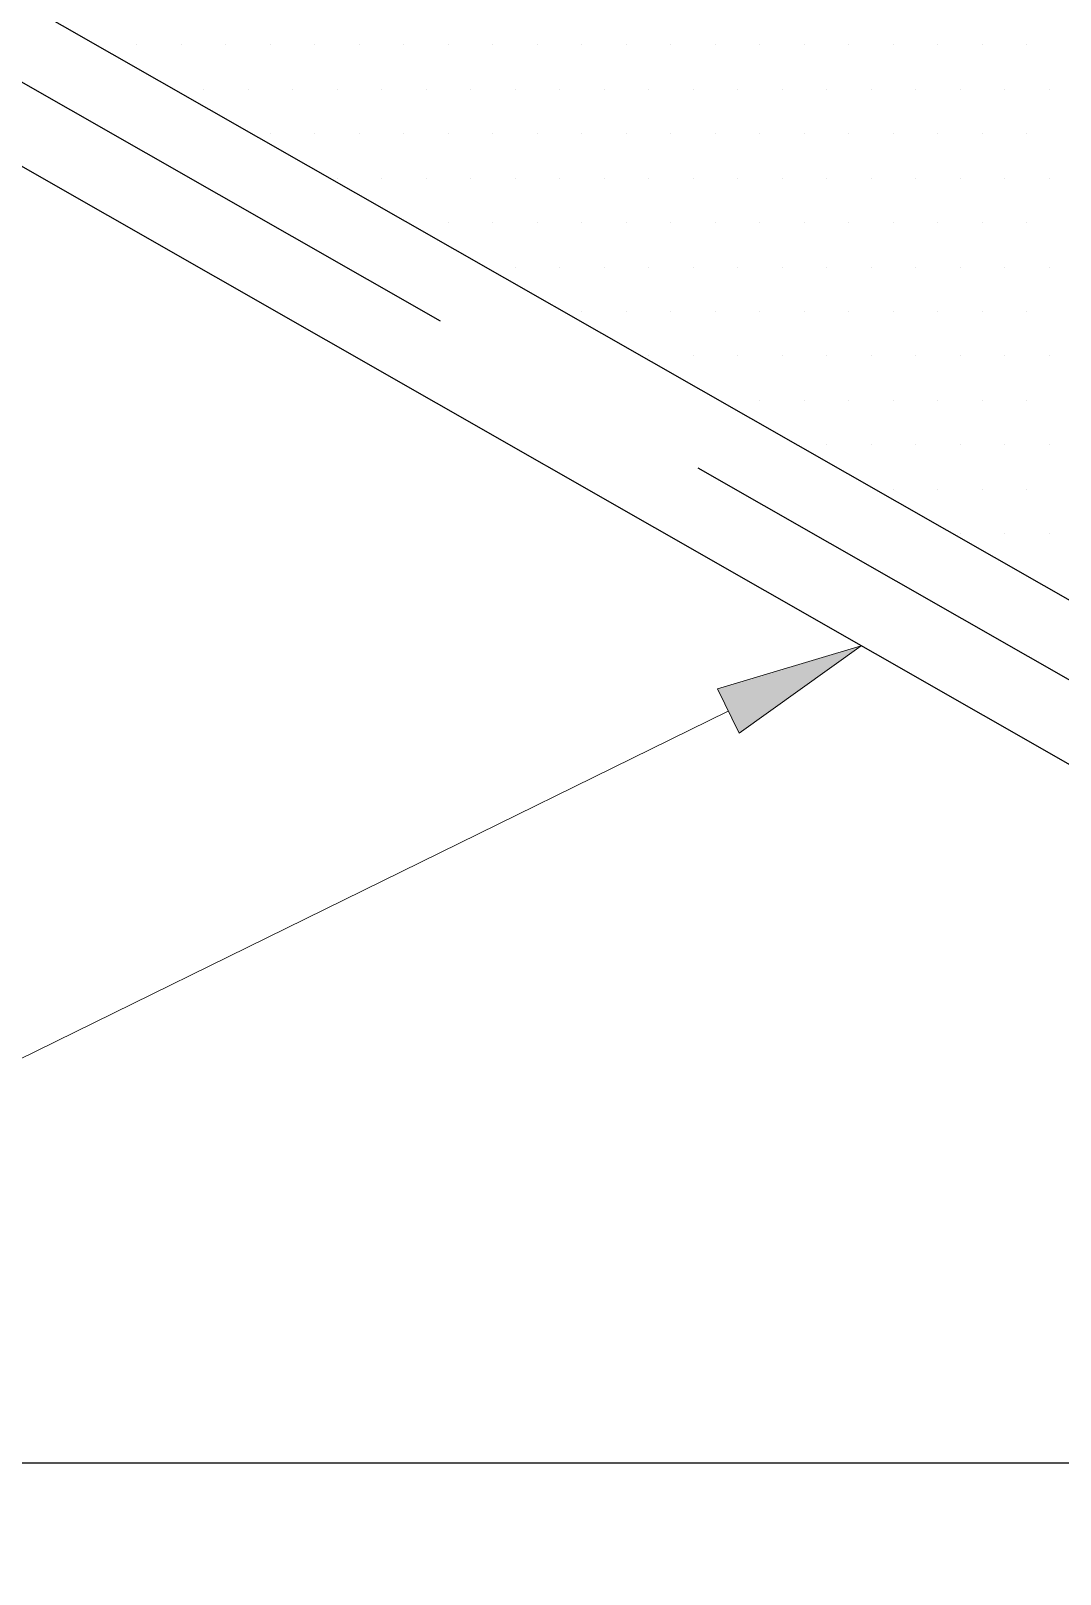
# Model space of a CAD drawing. Header units: inches. Extents: x -26 to 76, y -15 to 22.
# Drawn here: x -7.862 to -7.428, y 10.954 to 11.605 of the extents above; entities that cross this region are included whole.
import ezdxf

# ---------------------------------------------------------------- set-up
doc = ezdxf.new("R2010")
doc.units = ezdxf.units.IN
doc.header["$MEASUREMENT"] = 0
doc.linetypes.add('AI-Linetype-25', pattern=[0.375113, 0.250075, -0.125038])
for name, color, linetype, lineweight in [('.ATI-HATCH', 7, 'Continuous', 0), ('.ATI-TEXT_2', 7, 'Continuous', 0), ('G-ANNO-TTLB', 7, 'Continuous', 0), ('TYVEK', 7, 'Continuous', 0)]:
    doc.layers.add(name, color=color, linetype=linetype, lineweight=lineweight)

# ---------------------------------------------------------------- blocks, each defined once
blk = doc.blocks.new('Block_426')
at = {"layer": '.ATI-TEXT_2', "true_color": 0x000000, "transparency": 33554687}
h = blk.add_hatch(color=18, dxfattribs=at)
h.dxf.hatch_style = 2
h.paths.add_polyline_path([(-7.57299, 11.32719), (-7.51229, 11.34541), (-7.5638, 11.30848)])
at = {"layer": '.ATI-TEXT_2', "color": 18, "lineweight": 0, "true_color": 0x000000}
blk.add_line((-7.5684, 11.31783), (-7.87872, 11.16533), dxfattribs=at)
at = {"layer": '.ATI-TEXT_2'}
blk.add_lwpolyline([(-7.57299, 11.32719), (-7.51229, 11.34541), (-7.5638, 11.30848), (-7.5638, 11.30848)], close=True, dxfattribs=at)
blk = doc.blocks.new('Block_659')
at = {"layer": '.ATI-HATCH'}
for points, knots in [([(-8.6217, 12.31639), (-8.6217, 12.31639), (-8.73838, 12.24888), (-8.73838, 12.24888), (-8.73838, 12.24888), (-8.85506, 12.18138), (-8.85506, 12.18138), (-8.85506, 12.18138), (-6.9879, 11.11519), (-6.9879, 11.11519), (-6.9879, 11.11519), (-6.75454, 11.2502), (-6.75454, 11.2502), (-6.75454, 11.2502), (-8.6217, 12.31639), (-8.6217, 12.31639)], [0, 0, 0, 0, 1, 1, 1, 2, 2, 2, 3, 3, 3, 4, 4, 4, 5, 5, 5, 5]), ([(-7.60558, 11.8703), (-7.60558, 11.8703), (-7.61557, 11.74187), (-7.61557, 11.74187), (-7.61557, 11.74187), (-7.01527, 11.39908), (-7.01527, 11.39908), (-7.01527, 11.39908), (-7.00528, 11.52751), (-7.00528, 11.52751), (-7.00528, 11.52751), (-7.60558, 11.8703), (-7.60558, 11.8703)], [0, 0, 0, 0, 1, 1, 1, 2, 2, 2, 3, 3, 3, 4, 4, 4, 4])]:
    blk.add_open_spline(points, degree=3, knots=knots, dxfattribs=at)
at = {"layer": '.ATI-HATCH', "color": 8, "lineweight": 0, "true_color": 0x818080}
for points in [[(-7.81766, 11.59892), (-7.81766, 11.59892), (-7.81766, 11.59892), (-7.81766, 11.59892)], [(-7.79891, 11.59892), (-7.79891, 11.59892), (-7.79891, 11.59892), (-7.79891, 11.59892)], [(-7.78015, 11.59892), (-7.78015, 11.59892), (-7.78015, 11.59892), (-7.78015, 11.59892)], [(-7.7614, 11.59892), (-7.7614, 11.59892), (-7.7614, 11.59892), (-7.7614, 11.59892)], [(-7.74264, 11.59892), (-7.74264, 11.59892), (-7.74264, 11.59892), (-7.74264, 11.59892)], [(-7.72389, 11.59892), (-7.72389, 11.59892), (-7.72389, 11.59892), (-7.72389, 11.59892)], [(-7.70513, 11.59892), (-7.70513, 11.59892), (-7.70513, 11.59892), (-7.70513, 11.59892)], [(-7.68637, 11.59892), (-7.68637, 11.59892), (-7.68637, 11.59892), (-7.68637, 11.59892)], [(-7.66762, 11.59892), (-7.66762, 11.59892), (-7.66762, 11.59892), (-7.66762, 11.59892)], [(-7.64886, 11.59892), (-7.64886, 11.59892), (-7.64886, 11.59892), (-7.64886, 11.59892)], [(-7.63011, 11.59892), (-7.63011, 11.59892), (-7.63011, 11.59892), (-7.63011, 11.59892)], [(-7.61135, 11.59892), (-7.61135, 11.59892), (-7.61135, 11.59892), (-7.61135, 11.59892)], [(-7.5926, 11.59892), (-7.5926, 11.59892), (-7.5926, 11.59892), (-7.5926, 11.59892)], [(-7.57384, 11.59892), (-7.57384, 11.59892), (-7.57384, 11.59892), (-7.57384, 11.59892)], [(-7.55508, 11.59892), (-7.55508, 11.59892), (-7.55508, 11.59892), (-7.55508, 11.59892)], [(-7.53633, 11.59892), (-7.53633, 11.59892), (-7.53633, 11.59892), (-7.53633, 11.59892)], [(-7.51757, 11.59892), (-7.51757, 11.59892), (-7.51757, 11.59892), (-7.51757, 11.59892)], [(-7.49882, 11.59892), (-7.49882, 11.59892), (-7.49882, 11.59892), (-7.49882, 11.59892)], [(-7.48006, 11.59892), (-7.48006, 11.59892), (-7.48006, 11.59892), (-7.48006, 11.59892)], [(-7.46131, 11.59892), (-7.46131, 11.59892), (-7.46131, 11.59892), (-7.46131, 11.59892)], [(-7.44255, 11.59892), (-7.44255, 11.59892), (-7.44255, 11.59892), (-7.44255, 11.59892)], [(-7.78953, 11.58017), (-7.78953, 11.58017), (-7.78953, 11.58017), (-7.78953, 11.58017)], [(-7.77077, 11.58017), (-7.77077, 11.58017), (-7.77077, 11.58017), (-7.77077, 11.58017)], [(-7.75202, 11.58017), (-7.75202, 11.58017), (-7.75202, 11.58017), (-7.75202, 11.58017)], [(-7.73326, 11.58017), (-7.73326, 11.58017), (-7.73326, 11.58017), (-7.73326, 11.58017)], [(-7.71451, 11.58017), (-7.71451, 11.58017), (-7.71451, 11.58017), (-7.71451, 11.58017)], [(-7.69575, 11.58017), (-7.69575, 11.58017), (-7.69575, 11.58017), (-7.69575, 11.58017)], [(-7.677, 11.58017), (-7.677, 11.58017), (-7.677, 11.58017), (-7.677, 11.58017)], [(-7.65824, 11.58017), (-7.65824, 11.58017), (-7.65824, 11.58017), (-7.65824, 11.58017)], [(-7.63948, 11.58017), (-7.63948, 11.58017), (-7.63948, 11.58017), (-7.63948, 11.58017)], [(-7.62073, 11.58017), (-7.62073, 11.58017), (-7.62073, 11.58017), (-7.62073, 11.58017)], [(-7.60197, 11.58017), (-7.60197, 11.58017), (-7.60197, 11.58017), (-7.60197, 11.58017)], [(-7.58322, 11.58017), (-7.58322, 11.58017), (-7.58322, 11.58017), (-7.58322, 11.58017)], [(-7.56446, 11.58017), (-7.56446, 11.58017), (-7.56446, 11.58017), (-7.56446, 11.58017)], [(-7.54571, 11.58017), (-7.54571, 11.58017), (-7.54571, 11.58017), (-7.54571, 11.58017)], [(-7.52695, 11.58017), (-7.52695, 11.58017), (-7.52695, 11.58017), (-7.52695, 11.58017)], [(-7.5082, 11.58017), (-7.5082, 11.58017), (-7.5082, 11.58017), (-7.5082, 11.58017)], [(-7.48944, 11.58017), (-7.48944, 11.58017), (-7.48944, 11.58017), (-7.48944, 11.58017)], [(-7.47068, 11.58017), (-7.47068, 11.58017), (-7.47068, 11.58017), (-7.47068, 11.58017)], [(-7.45193, 11.58017), (-7.45193, 11.58017), (-7.45193, 11.58017), (-7.45193, 11.58017)], [(-7.43317, 11.58017), (-7.43317, 11.58017), (-7.43317, 11.58017), (-7.43317, 11.58017)], [(-7.7614, 11.56141), (-7.7614, 11.56141), (-7.7614, 11.56141), (-7.7614, 11.56141)], [(-7.74264, 11.56141), (-7.74264, 11.56141), (-7.74264, 11.56141), (-7.74264, 11.56141)], [(-7.72389, 11.56141), (-7.72389, 11.56141), (-7.72389, 11.56141), (-7.72389, 11.56141)], [(-7.70513, 11.56141), (-7.70513, 11.56141), (-7.70513, 11.56141), (-7.70513, 11.56141)], [(-7.68637, 11.56141), (-7.68637, 11.56141), (-7.68637, 11.56141), (-7.68637, 11.56141)], [(-7.66762, 11.56141), (-7.66762, 11.56141), (-7.66762, 11.56141), (-7.66762, 11.56141)], [(-7.64886, 11.56141), (-7.64886, 11.56141), (-7.64886, 11.56141), (-7.64886, 11.56141)], [(-7.63011, 11.56141), (-7.63011, 11.56141), (-7.63011, 11.56141), (-7.63011, 11.56141)], [(-7.61135, 11.56141), (-7.61135, 11.56141), (-7.61135, 11.56141), (-7.61135, 11.56141)], [(-7.5926, 11.56141), (-7.5926, 11.56141), (-7.5926, 11.56141), (-7.5926, 11.56141)], [(-7.57384, 11.56141), (-7.57384, 11.56141), (-7.57384, 11.56141), (-7.57384, 11.56141)], [(-7.55508, 11.56141), (-7.55508, 11.56141), (-7.55508, 11.56141), (-7.55508, 11.56141)], [(-7.53633, 11.56141), (-7.53633, 11.56141), (-7.53633, 11.56141), (-7.53633, 11.56141)], [(-7.51757, 11.56141), (-7.51757, 11.56141), (-7.51757, 11.56141), (-7.51757, 11.56141)], [(-7.49882, 11.56141), (-7.49882, 11.56141), (-7.49882, 11.56141), (-7.49882, 11.56141)], [(-7.48006, 11.56141), (-7.48006, 11.56141), (-7.48006, 11.56141), (-7.48006, 11.56141)], [(-7.46131, 11.56141), (-7.46131, 11.56141), (-7.46131, 11.56141), (-7.46131, 11.56141)], [(-7.44255, 11.56141), (-7.44255, 11.56141), (-7.44255, 11.56141), (-7.44255, 11.56141)], [(-7.73326, 11.54266), (-7.73326, 11.54266), (-7.73326, 11.54266), (-7.73326, 11.54266)], [(-7.71451, 11.54266), (-7.71451, 11.54266), (-7.71451, 11.54266), (-7.71451, 11.54266)], [(-7.69575, 11.54266), (-7.69575, 11.54266), (-7.69575, 11.54266), (-7.69575, 11.54266)], [(-7.677, 11.54266), (-7.677, 11.54266), (-7.677, 11.54266), (-7.677, 11.54266)], [(-7.65824, 11.54266), (-7.65824, 11.54266), (-7.65824, 11.54266), (-7.65824, 11.54266)], [(-7.63948, 11.54266), (-7.63948, 11.54266), (-7.63948, 11.54266), (-7.63948, 11.54266)], [(-7.62073, 11.54266), (-7.62073, 11.54266), (-7.62073, 11.54266), (-7.62073, 11.54266)], [(-7.60197, 11.54266), (-7.60197, 11.54266), (-7.60197, 11.54266), (-7.60197, 11.54266)], [(-7.58322, 11.54266), (-7.58322, 11.54266), (-7.58322, 11.54266), (-7.58322, 11.54266)], [(-7.56446, 11.54266), (-7.56446, 11.54266), (-7.56446, 11.54266), (-7.56446, 11.54266)], [(-7.54571, 11.54266), (-7.54571, 11.54266), (-7.54571, 11.54266), (-7.54571, 11.54266)], [(-7.52695, 11.54266), (-7.52695, 11.54266), (-7.52695, 11.54266), (-7.52695, 11.54266)], [(-7.5082, 11.54266), (-7.5082, 11.54266), (-7.5082, 11.54266), (-7.5082, 11.54266)], [(-7.48944, 11.54266), (-7.48944, 11.54266), (-7.48944, 11.54266), (-7.48944, 11.54266)], [(-7.47068, 11.54266), (-7.47068, 11.54266), (-7.47068, 11.54266), (-7.47068, 11.54266)], [(-7.45193, 11.54266), (-7.45193, 11.54266), (-7.45193, 11.54266), (-7.45193, 11.54266)], [(-7.43317, 11.54266), (-7.43317, 11.54266), (-7.43317, 11.54266), (-7.43317, 11.54266)], [(-7.68637, 11.5239), (-7.68637, 11.5239), (-7.68637, 11.5239), (-7.68637, 11.5239)], [(-7.66762, 11.5239), (-7.66762, 11.5239), (-7.66762, 11.5239), (-7.66762, 11.5239)], [(-7.64886, 11.5239), (-7.64886, 11.5239), (-7.64886, 11.5239), (-7.64886, 11.5239)], [(-7.63011, 11.5239), (-7.63011, 11.5239), (-7.63011, 11.5239), (-7.63011, 11.5239)], [(-7.61135, 11.5239), (-7.61135, 11.5239), (-7.61135, 11.5239), (-7.61135, 11.5239)], [(-7.5926, 11.5239), (-7.5926, 11.5239), (-7.5926, 11.5239), (-7.5926, 11.5239)], [(-7.57384, 11.5239), (-7.57384, 11.5239), (-7.57384, 11.5239), (-7.57384, 11.5239)], [(-7.55508, 11.5239), (-7.55508, 11.5239), (-7.55508, 11.5239), (-7.55508, 11.5239)], [(-7.53633, 11.5239), (-7.53633, 11.5239), (-7.53633, 11.5239), (-7.53633, 11.5239)], [(-7.51757, 11.5239), (-7.51757, 11.5239), (-7.51757, 11.5239), (-7.51757, 11.5239)], [(-7.49882, 11.5239), (-7.49882, 11.5239), (-7.49882, 11.5239), (-7.49882, 11.5239)], [(-7.48006, 11.5239), (-7.48006, 11.5239), (-7.48006, 11.5239), (-7.48006, 11.5239)], [(-7.46131, 11.5239), (-7.46131, 11.5239), (-7.46131, 11.5239), (-7.46131, 11.5239)], [(-7.44255, 11.5239), (-7.44255, 11.5239), (-7.44255, 11.5239), (-7.44255, 11.5239)], [(-7.65824, 11.50514), (-7.65824, 11.50514), (-7.65824, 11.50514), (-7.65824, 11.50514)], [(-7.63948, 11.50514), (-7.63948, 11.50514), (-7.63948, 11.50514), (-7.63948, 11.50514)], [(-7.62073, 11.50514), (-7.62073, 11.50514), (-7.62073, 11.50514), (-7.62073, 11.50514)], [(-7.60197, 11.50514), (-7.60197, 11.50514), (-7.60197, 11.50514), (-7.60197, 11.50514)], [(-7.58322, 11.50514), (-7.58322, 11.50514), (-7.58322, 11.50514), (-7.58322, 11.50514)], [(-7.56446, 11.50514), (-7.56446, 11.50514), (-7.56446, 11.50514), (-7.56446, 11.50514)], [(-7.54571, 11.50514), (-7.54571, 11.50514), (-7.54571, 11.50514), (-7.54571, 11.50514)], [(-7.52695, 11.50514), (-7.52695, 11.50514), (-7.52695, 11.50514), (-7.52695, 11.50514)], [(-7.5082, 11.50514), (-7.5082, 11.50514), (-7.5082, 11.50514), (-7.5082, 11.50514)], [(-7.48944, 11.50514), (-7.48944, 11.50514), (-7.48944, 11.50514), (-7.48944, 11.50514)], [(-7.47068, 11.50514), (-7.47068, 11.50514), (-7.47068, 11.50514), (-7.47068, 11.50514)], [(-7.45193, 11.50514), (-7.45193, 11.50514), (-7.45193, 11.50514), (-7.45193, 11.50514)], [(-7.43317, 11.50514), (-7.43317, 11.50514), (-7.43317, 11.50514), (-7.43317, 11.50514)], [(-7.63011, 11.48639), (-7.63011, 11.48639), (-7.63011, 11.48639), (-7.63011, 11.48639)], [(-7.61135, 11.48639), (-7.61135, 11.48639), (-7.61135, 11.48639), (-7.61135, 11.48639)], [(-7.5926, 11.48639), (-7.5926, 11.48639), (-7.5926, 11.48639), (-7.5926, 11.48639)], [(-7.57384, 11.48639), (-7.57384, 11.48639), (-7.57384, 11.48639), (-7.57384, 11.48639)], [(-7.55508, 11.48639), (-7.55508, 11.48639), (-7.55508, 11.48639), (-7.55508, 11.48639)], [(-7.53633, 11.48639), (-7.53633, 11.48639), (-7.53633, 11.48639), (-7.53633, 11.48639)], [(-7.51757, 11.48639), (-7.51757, 11.48639), (-7.51757, 11.48639), (-7.51757, 11.48639)], [(-7.49882, 11.48639), (-7.49882, 11.48639), (-7.49882, 11.48639), (-7.49882, 11.48639)], [(-7.48006, 11.48639), (-7.48006, 11.48639), (-7.48006, 11.48639), (-7.48006, 11.48639)], [(-7.46131, 11.48639), (-7.46131, 11.48639), (-7.46131, 11.48639), (-7.46131, 11.48639)], [(-7.44255, 11.48639), (-7.44255, 11.48639), (-7.44255, 11.48639), (-7.44255, 11.48639)], [(-7.60197, 11.46763), (-7.60197, 11.46763), (-7.60197, 11.46763), (-7.60197, 11.46763)], [(-7.58322, 11.46763), (-7.58322, 11.46763), (-7.58322, 11.46763), (-7.58322, 11.46763)], [(-7.56446, 11.46763), (-7.56446, 11.46763), (-7.56446, 11.46763), (-7.56446, 11.46763)], [(-7.54571, 11.46763), (-7.54571, 11.46763), (-7.54571, 11.46763), (-7.54571, 11.46763)], [(-7.52695, 11.46763), (-7.52695, 11.46763), (-7.52695, 11.46763), (-7.52695, 11.46763)], [(-7.5082, 11.46763), (-7.5082, 11.46763), (-7.5082, 11.46763), (-7.5082, 11.46763)], [(-7.48944, 11.46763), (-7.48944, 11.46763), (-7.48944, 11.46763), (-7.48944, 11.46763)], [(-7.47068, 11.46763), (-7.47068, 11.46763), (-7.47068, 11.46763), (-7.47068, 11.46763)], [(-7.45193, 11.46763), (-7.45193, 11.46763), (-7.45193, 11.46763), (-7.45193, 11.46763)], [(-7.43317, 11.46763), (-7.43317, 11.46763), (-7.43317, 11.46763), (-7.43317, 11.46763)], [(-7.55508, 11.44888), (-7.55508, 11.44888), (-7.55508, 11.44888), (-7.55508, 11.44888)], [(-7.53633, 11.44888), (-7.53633, 11.44888), (-7.53633, 11.44888), (-7.53633, 11.44888)], [(-7.51757, 11.44888), (-7.51757, 11.44888), (-7.51757, 11.44888), (-7.51757, 11.44888)], [(-7.49882, 11.44888), (-7.49882, 11.44888), (-7.49882, 11.44888), (-7.49882, 11.44888)], [(-7.48006, 11.44888), (-7.48006, 11.44888), (-7.48006, 11.44888), (-7.48006, 11.44888)], [(-7.46131, 11.44888), (-7.46131, 11.44888), (-7.46131, 11.44888), (-7.46131, 11.44888)], [(-7.44255, 11.44888), (-7.44255, 11.44888), (-7.44255, 11.44888), (-7.44255, 11.44888)], [(-7.52695, 11.43012), (-7.52695, 11.43012), (-7.52695, 11.43012), (-7.52695, 11.43012)], [(-7.5082, 11.43012), (-7.5082, 11.43012), (-7.5082, 11.43012), (-7.5082, 11.43012)], [(-7.48944, 11.43012), (-7.48944, 11.43012), (-7.48944, 11.43012), (-7.48944, 11.43012)], [(-7.47068, 11.43012), (-7.47068, 11.43012), (-7.47068, 11.43012), (-7.47068, 11.43012)], [(-7.45193, 11.43012), (-7.45193, 11.43012), (-7.45193, 11.43012), (-7.45193, 11.43012)], [(-7.43317, 11.43012), (-7.43317, 11.43012), (-7.43317, 11.43012), (-7.43317, 11.43012)], [(-7.49882, 11.41137), (-7.49882, 11.41137), (-7.49882, 11.41137), (-7.49882, 11.41137)], [(-7.48006, 11.41137), (-7.48006, 11.41137), (-7.48006, 11.41137), (-7.48006, 11.41137)], [(-7.46131, 11.41137), (-7.46131, 11.41137), (-7.46131, 11.41137), (-7.46131, 11.41137)], [(-7.44255, 11.41137), (-7.44255, 11.41137), (-7.44255, 11.41137), (-7.44255, 11.41137)], [(-7.47068, 11.39261), (-7.47068, 11.39261), (-7.47068, 11.39261), (-7.47068, 11.39261)], [(-7.45193, 11.39261), (-7.45193, 11.39261), (-7.45193, 11.39261), (-7.45193, 11.39261)], [(-7.43317, 11.39261), (-7.43317, 11.39261), (-7.43317, 11.39261), (-7.43317, 11.39261)]]:
    blk.add_open_spline(points, degree=3, dxfattribs=at)

msp = doc.modelspace()

# ---------------------------------------------------------------- hatches: boundary and pattern name
at = {"layer": 'G-ANNO-TTLB', "true_color": 0xb9529f, "transparency": 33554687}
h = msp.add_hatch(color=233, dxfattribs=at)
edge = h.paths.add_edge_path()
edge.add_spline(control_points=[(20.03424, -15.13455), (20.03424, -15.13455), (-20.6658, -15.13455), (-20.6658, -15.13455), (-20.6658, -15.13455), (-20.6658, 19.00075), (-20.6658, 19.00075), (-20.6658, 19.00075), (20.03424, 19.00075), (20.03424, 19.00075), (20.03424, 19.00075), (20.03424, -15.13455), (20.03424, -15.13455)], knot_values=[0, 0, 0, 0, 1, 1, 1, 2, 2, 2, 3, 3, 3, 4, 4, 4, 4], degree=3, periodic=0)
edge = h.paths.add_edge_path()
edge.add_spline(control_points=[(-20.54076, 18.87571), (-20.54076, 18.87571), (-20.54076, -15.00951), (-20.54076, -15.00951), (-20.54076, -15.00951), (19.9092, -15.00951), (19.9092, -15.00951), (19.9092, -15.00951), (19.9092, 18.87571), (19.9092, 18.87571), (19.9092, 18.87571), (-20.54076, 18.87571), (-20.54076, 18.87571)], knot_values=[0, 0, 0, 0, 1, 1, 1, 2, 2, 2, 3, 3, 3, 4, 4, 4, 4], degree=3, periodic=0)
edge.add_line((-20.54076, 18.87571), (-20.54076, 18.87571))

# ---------------------------------------------------------------- linework, layer by layer
at = {"layer": 'G-ANNO-TTLB'}
for points in [[(20.03424, -15.13455), (20.03424, -15.13455), (-20.6658, -15.13455), (-20.6658, -15.13455), (-20.6658, -15.13455), (-20.6658, 19.00075), (-20.6658, 19.00075), (-20.6658, 19.00075), (20.03424, 19.00075), (20.03424, 19.00075), (20.03424, 19.00075), (20.03424, -15.13455), (20.03424, -15.13455)], [(-20.54076, 18.87571), (-20.54076, 18.87571), (-20.54076, -15.00951), (-20.54076, -15.00951), (-20.54076, -15.00951), (19.9092, -15.00951), (19.9092, -15.00951), (19.9092, -15.00951), (19.9092, 18.87571), (19.9092, 18.87571), (19.9092, 18.87571), (-20.54076, 18.87571), (-20.54076, 18.87571)]]:
    msp.add_open_spline(points, degree=3, knots=[0, 0, 0, 0, 1, 1, 1, 2, 2, 2, 3, 3, 3, 4, 4, 4, 4], dxfattribs=at)
at = {"layer": 'TYVEK', "color": 133, "lineweight": 25, "true_color": 0x70ccdd}
for p, q in [((-6.9879, 11.11519), (-8.85506, 12.18138)), ((-6.9879, 11.04597), (-8.85506, 12.11216))]:
    msp.add_line(p, q, dxfattribs=at)
at = {"layer": 'TYVEK', "color": 133, "linetype": 'AI-Linetype-25', "lineweight": 25, "true_color": 0x70ccdd}
msp.add_line((-8.88423, 12.1645), (-7.01707, 11.09831), dxfattribs=at)
at = {"layer": 'TYVEK', "color": 18, "lineweight": 25, "true_color": 0x000000}
msp.add_lwpolyline([(-8.93471, 13.11611), (-6.3674, 13.11611), (-6.3674, 11.00059), (-8.93471, 11.00059)], close=True, dxfattribs=at)

# ---------------------------------------------------------------- block references
at = {"layer": '.ATI-HATCH'}
msp.add_blockref('Block_659', (0, 0), dxfattribs=at)
at = {"layer": '.ATI-TEXT_2'}
msp.add_blockref('Block_426', (0, 0), dxfattribs=at)

doc.saveas('drawing.dxf')
